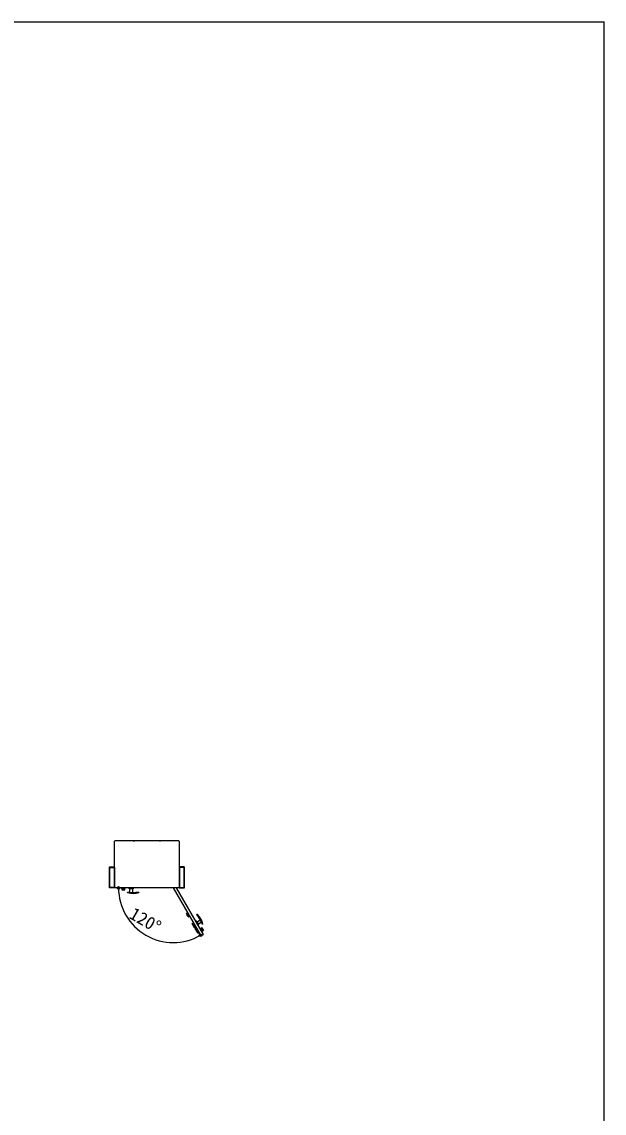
# Model space of a CAD drawing. Units: millimetres, scale not verified. Extents: x -4375 to 4375, y -6490 to 6464.
# Drawn here: x 1029 to 4375, y -13 to 6260 of the extents above; entities that cross this region are included whole.
import ezdxf
from ezdxf.enums import TextEntityAlignment as Align

# ---------------------------------------------------------------- set-up
doc = ezdxf.new("R2010")
doc.units = ezdxf.units.MM
doc.header["$LTSCALE"] = 30
doc.linetypes.add('DOUBLE_CHAIN2', pattern=[12.8, 9, -1, 0.6, -0.6, 0.6, -1])
for name, color, linetype in [('0-3_YKK_A1', 4, 'Continuous'), ('0-4_YKK_D', 6, 'Continuous'), ('0-5_YKK_ZWAK', 7, 'Continuous')]:
    doc.layers.add(name, color=color, linetype=linetype)
doc.styles.add('ＭＳ ゴシック', font='')
doc.styles.get('ＭＳ ゴシック').set_extended_font_data('MS Gothic')

msp = doc.modelspace()

# ---------------------------------------------------------------- linework, layer by layer
at = {"layer": '0-3_YKK_A1'}
for p, q in [((1562.65, 1550.77), (1563.45, 1550.77)), ((1563.81, 1551.12), (1563.81, 1551.92)), ((1931.5, 1551.92), (1563.81, 1551.92)), ((1669.4, 1552.42), (1669.4, 1551.92)), ((1671.93, 1553.42), (1673.37, 1553.42)), ((1675.9, 1551.92), (1675.9, 1552.42)), ((1819.4, 1552.42), (1819.4, 1551.92)), ((1821.93, 1553.42), (1823.37, 1553.42)), ((1825.9, 1551.92), (1825.9, 1552.42)), ((1931.5, 1551.92), (1931.5, 1551.12)), ((1931.85, 1550.77), (1932.65, 1550.77)), ((1532.15, 1282.42), (1532.15, 1401.42)), ((1532.65, 1401.92), (1561.65, 1401.92)), ((1534.15, 1284.22), (1534.15, 1399.62)), ((1534.45, 1399.92), (1559.85, 1399.92)), ((1560.15, 1399.62), (1560.15, 1284.22)), ((1562.15, 1401.42), (1562.15, 1282.42)), ((1933.15, 1401.42), (1933.15, 1282.42)), ((1962.65, 1401.92), (1933.65, 1401.92)), ((1935.15, 1399.62), (1935.15, 1284.22)), ((1960.85, 1399.92), (1935.45, 1399.92)), ((1961.15, 1284.22), (1961.15, 1399.62)), ((1963.15, 1282.42), (1963.15, 1401.42)), ((1561.65, 1281.92), (1532.65, 1281.92)), ((1559.85, 1283.92), (1534.45, 1283.92)), ((1563.99, 1283.32), (1564.05, 1283.27)), ((1602.35, 1278.42), (1619.42, 1278.42)), ((1619.07, 1277.92), (1602.85, 1277.92)), ((1603.35, 1277.92), (1603.35, 1270.62)), ((1603.35, 1270.62), (1603.55, 1270.42)), ((1603.35, 1270.62), (1621.35, 1270.62)), ((1621.15, 1270.42), (1603.55, 1270.42)), ((1606.85, 1270.42), (1607.35, 1269.92)), ((1611.35, 1270.32), (1613.35, 1270.32)), ((1617.35, 1269.92), (1617.85, 1270.42)), ((1621.85, 1277.92), (1619.07, 1277.92)), ((1619.42, 1278.42), (1622.35, 1278.42)), ((1621.15, 1270.42), (1621.35, 1270.62)), ((1621.35, 1270.62), (1621.35, 1277.92)), ((1621.85, 1277.92), (1622.35, 1278.42)), ((1622.35, 1278.42), (1622.35, 1281.92)), ((1637.35, 1255.03), (1637.35, 1257.63)), ((1639.46, 1257.35), (1641.09, 1257.3)), ((1641.09, 1257.3), (1648.16, 1256.83)), ((1642.35, 1281.54), (1642.35, 1281.92)), ((1657.35, 1281.54), (1642.35, 1281.54)), ((1649.15, 1277.12), (1643.17, 1280.2)), ((1671.54, 1280.2), (1643.17, 1280.2)), ((1665.55, 1277.12), (1649.15, 1277.12)), ((1649.75, 1258.29), (1649.75, 1277.12)), ((1672.35, 1281.54), (1657.35, 1281.54)), ((1664.95, 1277.12), (1664.95, 1257.64)), ((1671.54, 1280.2), (1665.55, 1277.12)), ((1672.35, 1281.92), (1672.35, 1281.54)), ((1702.35, 1257.63), (1702.35, 1255.03)), ((1899.22, 1281.92), (2053.16, 1014.78)), ((1916.54, 1281.92), (2071.5, 1013.52)), ((1931.25, 1283.27), (1931.32, 1283.32)), ((1933.65, 1281.92), (1962.65, 1281.92)), ((1935.45, 1283.92), (1960.85, 1283.92))]:
    msp.add_line(p, q, dxfattribs=at)
at = {"layer": '0-3_YKK_A1', "linetype": 'DOUBLE_CHAIN2'}
for p, q in [((1985.13, 1115.91), (1974.83, 1133.75)), ((1975.38, 1135.8), (1981.41, 1139.29)), ((1985.82, 1116.31), (1975.52, 1134.15)), ((1975.78, 1135.11), (1981.81, 1138.59)), ((1986.55, 1130.37), (1980.79, 1127.03)), ((2034.32, 1129), (2036.57, 1130.3)), ((1978.63, 1122.88), (1977.49, 1124.84)), ((1978.61, 1127.22), (1978.04, 1126.89)), ((1978.04, 1126.89), (1980.53, 1122.58)), ((1978.74, 1122.68), (1978.63, 1122.88)), ((1980.54, 1127.47), (1979.67, 1126.97)), ((1980.53, 1122.58), (1980.79, 1122.13)), ((1980.54, 1127.47), (1982.54, 1124)), ((1980.79, 1122.13), (1981.36, 1122.45)), ((1981.67, 1123.5), (1982.54, 1124)), ((1982.29, 1124.44), (1988.06, 1127.76)), ((1992.8, 1119.53), (1986.78, 1116.06)), ((1993.2, 1118.84), (1987.18, 1115.37)), ((2021.6, 1054.74), (2008.6, 1077.26)), ((2015.03, 1080.96), (2011.81, 1079.1)), ((2015.02, 1080.96), (2011.81, 1079.11)), ((2015.22, 1071.79), (2020.22, 1063.13)), ((2018.49, 1074.95), (2018.14, 1074.74)), ((2018.14, 1074.74), (2024.24, 1064.18)), ((2028.61, 1091.07), (2027.24, 1090.27)), ((2035.84, 1087.39), (2030.18, 1091.03)), ((2044.04, 1073.18), (2035.84, 1087.39)), ((2036.14, 1086.87), (2053.01, 1096.61)), ((2060.05, 1083.12), (2043.74, 1073.7)), ((2044.36, 1066.46), (2044.04, 1073.18)), ((2065.23, 1076.11), (2062.1, 1082.47)), ((2066, 1074.67), (2065.23, 1076.11)), ((2069.07, 1074.01), (2066.82, 1072.71)), ((2020.61, 1063.35), (2020.22, 1063.13)), ((2020.61, 1063.35), (2023.69, 1065.13)), ((2020.83, 1063.48), (2024.81, 1056.59)), ((2023.1, 1052.14), (2021.6, 1054.74)), ((2023.1, 1052.14), (2025.27, 1053.39)), ((2025.61, 1047.8), (2023.1, 1052.14)), ((2025.27, 1053.39), (2023.77, 1055.99)), ((2024.24, 1064.18), (2024.58, 1064.37)), ((2024.81, 1056.59), (2028.01, 1058.43)), ((2025.27, 1053.39), (2027.77, 1049.05)), ((2027.77, 1049.05), (2025.61, 1047.8)), ((2025.63, 1047.77), (2025.61, 1047.8)), ((2025.63, 1047.77), (2027.79, 1049.02)), ((2028.13, 1043.43), (2025.63, 1047.77)), ((2027.79, 1049.02), (2027.77, 1049.05)), ((2027.79, 1049.02), (2030.3, 1044.68)), ((2030.3, 1044.68), (2028.13, 1043.43)), ((2039.63, 1023.51), (2028.13, 1043.43)), ((2028.19, 1058.54), (2037.21, 1042.91)), ((2041.8, 1024.76), (2030.3, 1044.68)), ((2037.29, 1041.57), (2037.61, 1041.76)), ((2037.29, 1041.57), (2037.44, 1041.31)), ((2039.63, 1023.51), (2041.8, 1024.76)), ((2042.13, 1019.19), (2039.63, 1023.51)), ((2040.86, 1029.49), (2040.16, 1030.7)), ((2040.8, 1033.9), (2040.47, 1032.67)), ((2040.98, 1031.78), (2040.47, 1032.67)), ((2041.92, 1027.65), (2040.86, 1029.49)), ((2041.2, 1031.4), (2040.98, 1031.78)), ((2041.97, 1031.86), (2041.41, 1031.54)), ((2041.41, 1031.54), (2043.75, 1027.49)), ((2041.8, 1024.76), (2044.29, 1020.44)), ((2042.11, 1027.32), (2041.92, 1027.65)), ((2044.29, 1020.44), (2042.13, 1019.19)), ((2042.24, 1064.29), (2043.61, 1065.09)), ((2043.75, 1027.49), (2044.16, 1026.78)), ((2043.97, 1026.61), (2043.93, 1026.67)), ((2043.97, 1026.61), (2045.2, 1026.28)), ((2044.16, 1026.78), (2044.72, 1027.1)), ((2048.75, 1020.13), (2049.75, 1020.71)), ((2056.27, 1049.3), (2052.2, 1046.95)), ((2053.77, 1011.43), (2054.2, 1011.68)), ((2053.91, 1013.99), (2058.51, 1006.02)), ((2055.92, 1007.7), (2056.35, 1007.95)), ((2056.95, 1049.12), (2056.27, 1049.3)), ((2057.73, 1046.76), (2056.27, 1049.3)), ((2056.95, 1049.12), (2058.34, 1046.71)), ((2057.03, 1006.78), (2056.98, 1006.87)), ((2063.52, 1052.33), (2057.2, 1048.68)), ((2066.27, 1031.98), (2057.73, 1046.76)), ((2058.34, 1046.71), (2066.45, 1032.66)), ((2070.99, 1011.61), (2060.42, 1005.51)), ((2063.8, 1052.26), (2063.52, 1052.33)), ((2072.52, 1036.74), (2063.52, 1052.33)), ((2063.8, 1052.26), (2072.6, 1037.02)), ((2066.13, 1049.22), (2065.45, 1049.4)), ((2066.2, 1033.09), (2072.52, 1036.74)), ((2068.78, 1043.82), (2067.78, 1045.55)), ((2070.95, 1039.88), (2071.13, 1040.56)), ((2072.52, 1036.74), (2072.6, 1037.02))]:
    msp.add_line(p, q, dxfattribs=at)
at = {"layer": '0-3_YKK_A1'}
for points in [[(1564.05, 1283.32), (1562.65, 1283.32), (1562.65, 1550.77)], [(1669.4, 1552.42), (1669.4, 1552.42), (1669.6, 1552.42), (1670.13, 1552.42), (1670.93, 1552.42), (1671.92, 1552.42), (1672.99, 1552.42), (1674.02, 1552.42), (1674.9, 1552.42), (1675.54, 1552.42), (1675.87, 1552.42), (1675.9, 1552.42)], [(1819.4, 1552.42), (1819.4, 1552.42), (1819.6, 1552.42), (1820.13, 1552.42), (1820.93, 1552.42), (1821.92, 1552.42), (1822.99, 1552.42), (1824.02, 1552.42), (1824.9, 1552.42), (1825.54, 1552.42), (1825.87, 1552.42), (1825.9, 1552.42)], [(1932.65, 1550.77), (1932.65, 1283.32), (1931.25, 1283.32)], [(1931.25, 1283.32), (1931.25, 1281.92), (1564.05, 1281.92), (1564.05, 1283.32)], [(1602.35, 1281.92), (1602.35, 1278.42), (1602.85, 1277.92)], [(1611.35, 1270.32), (1611.35, 1269.92), (1607.35, 1269.92)], [(1617.35, 1269.92), (1613.35, 1269.92), (1613.35, 1270.32)], [(1699.33, 1257.2), (1700.45, 1257.37), (1701.4, 1257.5), (1702.05, 1257.59), (1702.34, 1257.63), (1702.35, 1257.63)]]:
    msp.add_lwpolyline(points, dxfattribs=at)
at = {"layer": '0-3_YKK_A1', "linetype": 'DOUBLE_CHAIN2'}
for points in [[(2011.81, 1079.11), (2011.81, 1079.1), (2015.83, 1072.14)], [(2015.22, 1071.79), (2015.61, 1072.01), (2018.69, 1073.79)], [(2036.2, 1126.59), (2035.49, 1127.49), (2034.9, 1128.24), (2034.51, 1128.76), (2034.33, 1128.99), (2034.32, 1129)], [(2048.75, 1020.13), (2036.75, 1040.91), (2037.76, 1041.5)], [(2056.98, 1006.87), (2053.08, 1013.62), (2053.03, 1013.71)], [(2053.77, 1011.43), (2053.27, 1012.29), (2053.7, 1012.54)], [(2055.92, 1007.7), (2055.42, 1008.57), (2055.85, 1008.82)], [(2062.2, 1029.63), (2066.27, 1031.98), (2066.45, 1032.66)], [(2066.13, 1049.22), (2068.13, 1045.75), (2067.78, 1045.55)], [(2068.78, 1043.82), (2069.13, 1044.02), (2071.13, 1040.56)]]:
    msp.add_lwpolyline(points, dxfattribs=at)
at = {"layer": '0-3_YKK_A1'}
for centre, radius, start, end in [((1672.65, 1547.9), 5.57, 97.4217, 125.70212), ((1672.65, 1547.9), 5.57, 54.29788, 82.5783), ((1822.65, 1547.9), 5.57, 97.4217, 125.70212), ((1822.65, 1547.9), 5.57, 54.29788, 82.5783), ((1532.65, 1401.42), 0.5, 90, 180), ((1534.45, 1399.62), 0.3, 90, 180), ((1559.85, 1399.62), 0.3, 360, 90), ((1561.65, 1401.42), 0.5, 0, 90), ((1933.65, 1401.42), 0.5, 90, 180), ((1935.45, 1399.62), 0.3, 90, 180), ((1960.85, 1399.62), 0.3, 360, 90), ((1962.65, 1401.42), 0.5, 0, 90), ((1532.65, 1282.42), 0.5, 180, 270), ((1534.45, 1284.22), 0.3, 180, 270), ((1559.85, 1284.22), 0.3, 270, 0), ((1561.65, 1282.42), 0.5, 270, 0), ((1754.2, 2083.07), 833.67, 261.9426, 262.16546), ((1669.86, 1360.05), 109.93, 252.80107, 287.1922), ((1645.57, 1301.44), 47.13, 259.95489, 263.89889), ((1669.85, 1472.86), 220.23, 262.35753, 277.69111), ((1669.87, 1475.33), 220.11, 262.34971, 265.39554), ((1643.85, 1281.54), 1.5, 180, 242.76508), ((1648.25, 1258.29), 1.5, 266.43333, 0.00118), ((1669.85, 1475.22), 220, 265.39753, 267.56257), ((1669.85, 1475.36), 220.14, 267.56441, 277.6952), ((1666.45, 1257.64), 1.5, 180.00008, 269.43649), ((1669.83, 1607.94), 351.81, 269.44739, 275.30402), ((1670.85, 1281.54), 1.5, 297.23492, 360), ((1693.79, 1304.81), 50.52, 276.29568, 279.76193), ((1933.65, 1282.42), 0.5, 180, 270), ((1935.45, 1284.22), 0.3, 180, 270), ((1960.85, 1284.22), 0.3, 270, 0), ((1962.65, 1282.42), 0.5, 270, 0)]:
    msp.add_arc(centre, radius, start, end, dxfattribs=at)
at = {"layer": '0-3_YKK_A1', "linetype": 'DOUBLE_CHAIN2'}
for centre, radius, start, end in [((1976.13, 1134.5), 1.5, 120, 210), ((1976.13, 1134.5), 0.7, 120, 210), ((1961.86, 1049.65), 109.93, 12.80107, 47.1922), ((1997.74, 1097.99), 50.52, 36.29568, 39.76193), ((1978.79, 1125.59), 1.5, 120, 210), ((1980.04, 1123.43), 1.5, 210, 300), ((1986.43, 1116.66), 1.5, 210, 300), ((1986.43, 1116.66), 0.7, 210, 300), ((1784.19, 1471.51), 453.65, 299.64947, 300.11678), ((1937.83, 1206.64), 147.43, 299.65014, 300.1165), ((2029.36, 1089.77), 1.5, 57.23492, 120), ((1747.21, 925.68), 351.81, 29.44739, 35.30402), ((1862.01, 991.99), 220.14, 27.56441, 37.6952), ((1864.18, 993.24), 220.23, 22.35753, 37.69111), ((2042.86, 1066.39), 1.5, 300, 2.76508), ((2052.26, 1097.91), 1.5, 300.00008, 29.43649), ((1862.13, 992.06), 220, 25.39753, 27.56257), ((2060.8, 1081.82), 1.5, 26.43333, 120.00118), ((1862.03, 992.02), 220.11, 22.34971, 25.39554), ((1293.54, 761.19), 833.67, 21.9426, 22.16546), ((2024.77, 1057.92), 47.13, 19.95489, 23.89889), ((1797.56, 1448.34), 452.9, 299.64897, 300.11705), ((2038.59, 1042.32), 1.5, 168.54088, 210), ((2041.46, 1031.45), 1.5, 129.59407, 210), ((2042.16, 1030.24), 1.5, 120, 210), ((2043.41, 1028.07), 1.5, 210, 300), ((2053.81, 1014.16), 0.9, 136.14442, 210), ((2057.81, 1007.23), 0.9, 210, 300), ((2059.72, 1006.72), 1.4, 210, 300), ((2070.29, 1012.82), 1.4, 300, 30)]:
    msp.add_arc(centre, radius, start, end, dxfattribs=at)
at = {"layer": '0-4_YKK_D'}
for centre in [(1585.01, 1281.92), (2056.1, 1009.68)]:
    msp.add_circle(centre, 7.08, dxfattribs=at)
msp.add_arc((1899.21, 1281.92), 314.2, 180, 299.95344, dxfattribs=at)
at = {"layer": '0-5_YKK_ZWAK'}
msp.add_line((-4375, 6259.6), (4375, 6259.6), dxfattribs=at)
msp.add_lwpolyline([(-4375, -6490.4), (4375, -6490.4), (4375, 6259.6)], dxfattribs=at)

# ---------------------------------------------------------------- texts
at = {"layer": '0-4_YKK_D', "style": 'ＭＳ ゴシック'}
msp.add_text('120°', height=73.31, rotation=329.972, dxfattribs=at).set_placement((1629.46, 1092.25), align=Align.BOTTOM_LEFT)

doc.saveas('drawing.dxf')
